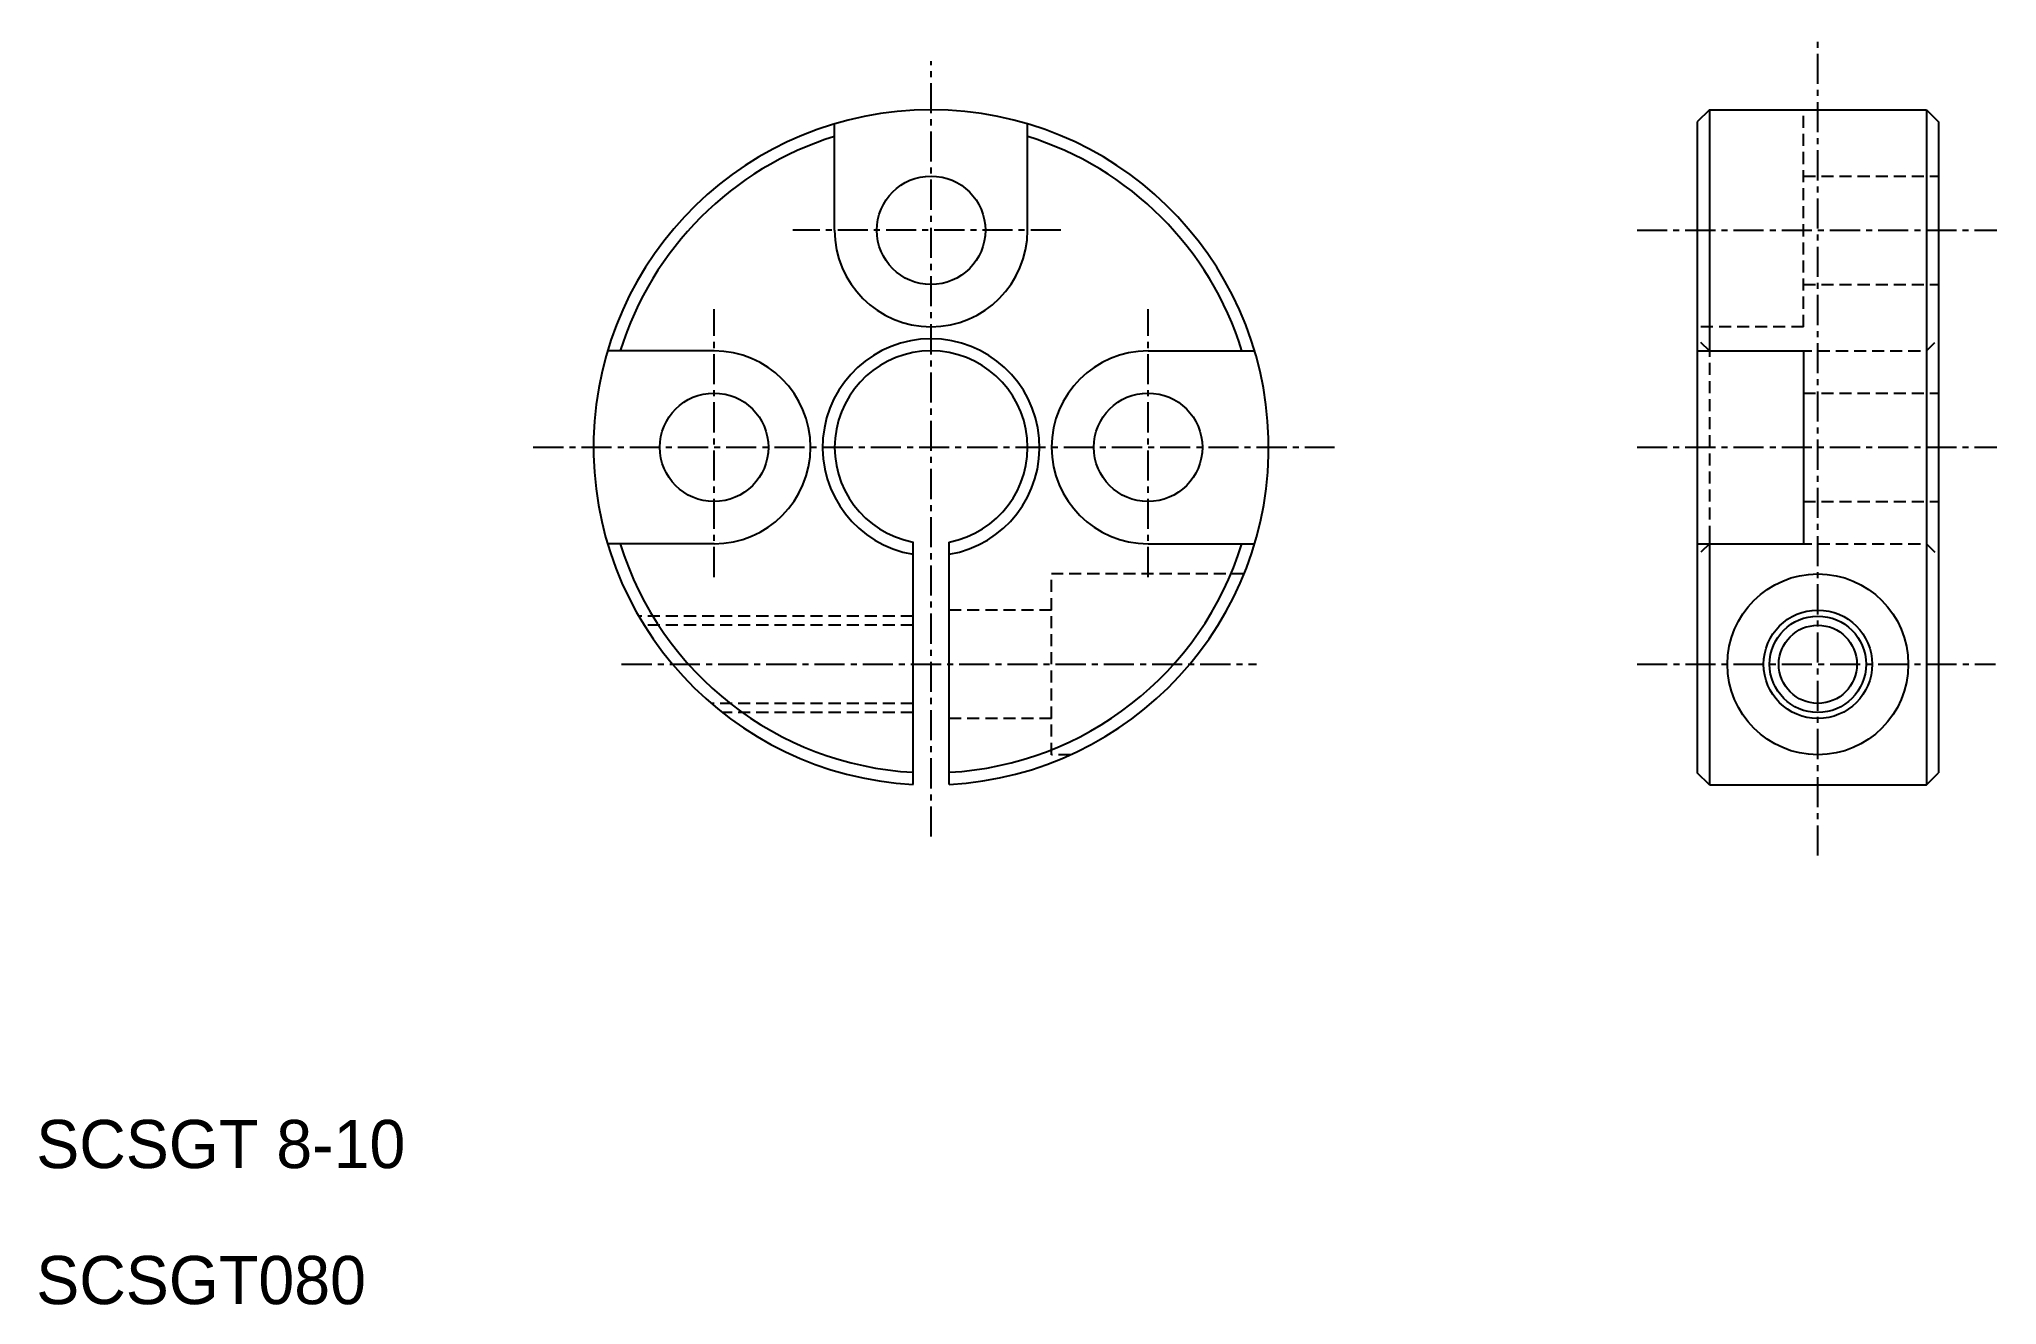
# Model space of a CAD drawing. Extents: x 43 to 124.1, y 50.4 to 102.9.
import ezdxf

# ---------------------------------------------------------------- set-up
doc = ezdxf.new("R2010")
doc.units = 0
doc.linetypes.add('CENTER', pattern=[2, 1.25, -0.25, 0.25, -0.25])
doc.linetypes.add('DASHED', pattern=[0.75, 0.5, -0.25])
doc.layers.get('0').update_dxf_attribs({"linetype": 'CONTINUOUS'})
doc.layers.add('CENTER', color=1, linetype='CENTER')

msp = doc.modelspace()

# ---------------------------------------------------------------- linework, layer by layer
at = {"color": 7, "linetype": 'CONTINUOUS'}
for p, q in [((112.226, 99.977), (111.726, 99.477)), ((112.226, 99.977), (112.226, 89.977)), ((112.226, 99.977), (121.226, 99.977)), ((121.226, 99.977), (121.226, 71.977)), ((121.226, 99.977), (121.726, 99.477)), ((75.947, 94.977), (75.947, 99.393)), ((83.947, 94.977), (83.947, 99.393)), ((111.726, 99.477), (111.726, 72.477)), ((121.726, 99.477), (121.726, 72.477)), ((70.947, 89.977), (66.53, 89.977)), ((88.947, 89.977), (93.363, 89.977)), ((111.726, 89.977), (116.126, 89.977)), ((116.126, 89.977), (116.126, 81.977)), ((79.197, 71.997), (79.197, 82.047)), ((80.697, 71.997), (80.697, 82.047)), ((112.226, 82.227), (112.226, 71.977)), ((70.947, 81.977), (66.53, 81.977)), ((88.947, 81.977), (93.363, 81.977)), ((111.726, 81.977), (116.126, 81.977)), ((112.226, 71.977), (111.726, 72.477)), ((121.226, 71.977), (121.726, 72.477)), ((112.226, 71.977), (121.226, 71.977))]:
    msp.add_line(p, q, dxfattribs=at)
at = {"color": 3, "linetype": 'DASHED'}
for p, q in [((116.126, 90.977), (116.126, 99.977)), ((116.126, 97.227), (121.726, 97.227)), ((116.126, 92.727), (121.726, 92.727)), ((116.126, 90.977), (111.726, 90.977)), ((121.226, 90.977), (121.226, 80.977)), ((112.226, 89.977), (111.726, 90.477)), ((112.226, 90.227), (112.226, 81.977)), ((121.226, 89.977), (121.726, 90.477)), ((112.226, 89.977), (121.226, 89.977)), ((116.126, 88.227), (121.726, 88.227)), ((116.126, 83.727), (121.726, 83.727)), ((112.226, 81.977), (111.726, 81.477)), ((112.226, 81.977), (121.226, 81.977)), ((121.226, 81.977), (121.726, 81.477)), ((92.925, 80.727), (84.947, 80.727)), ((84.947, 73.227), (84.947, 80.727)), ((79.197, 78.977), (67.823, 78.977)), ((84.947, 79.227), (80.697, 79.227)), ((79.197, 78.598), (68.049, 78.598)), ((79.197, 75.356), (70.826, 75.356)), ((79.197, 74.977), (71.287, 74.977)), ((84.947, 74.727), (80.697, 74.727)), ((85.729, 73.227), (84.947, 73.227))]:
    msp.add_line(p, q, dxfattribs=at)
at = {"color": 7, "linetype": 'CONTINUOUS'}
for centre, radius in [((79.947, 94.977), 2.25), ((70.947, 85.977), 2.25), ((88.947, 85.977), 2.25), ((116.726, 76.977), 3.75), ((116.726, 76.977), 2.25), ((116.726, 76.977), 1.621)]:
    msp.add_circle(centre, radius, dxfattribs=at)
at = {"color": 3, "linetype": 'CONTINUOUS'}
msp.add_circle((116.726, 76.977), 2, dxfattribs=at)
at = {"color": 7, "linetype": 'CONTINUOUS'}
for centre, radius, start, end in [((79.947, 85.977), 14, 273.07089, 266.92911), ((79.947, 85.977), 13.5, 107.27, 162.73), ((79.947, 85.977), 13.5, 17.27, 72.73), ((79.947, 94.977), 4, 180, 0), ((79.947, 85.977), 4.5, 279.59407, 260.40593), ((70.947, 85.977), 4, 270, 90), ((79.947, 85.977), 4, 280.80692, 259.19308), ((88.947, 85.977), 4, 90, 270), ((79.947, 85.977), 13.5, 197.27, 266.81526), ((79.947, 85.977), 13.5, 273.18474, 342.73)]:
    msp.add_arc(centre, radius, start, end, dxfattribs=at)
at = {"layer": 'CENTER', "color": 1, "linetype": 'CENTER'}
for p, q in [((116.726, 69.048), (116.726, 102.905)), ((79.947, 69.83), (79.947, 101.986)), ((85.327, 94.977), (74.21, 94.977)), ((109.227, 94.977), (124.149, 94.977)), ((70.947, 80.596), (70.947, 91.713)), ((88.947, 80.596), (88.947, 91.713)), ((63.448, 85.977), (96.685, 85.977)), ((109.227, 85.977), (124.149, 85.977)), ((67.112, 76.977), (93.437, 76.977)), ((109.232, 76.977), (124.089, 76.977))]:
    msp.add_line(p, q, dxfattribs=at)

# ---------------------------------------------------------------- texts
at = {"color": 7, "linetype": 'CONTINUOUS'}
for s, p in [('SCSGT 8-10', (42.833, 56.082)), ('SCSGT080', (42.833, 50.44))]:
    msp.add_text(s, height=2, dxfattribs=at).set_placement(p)

doc.saveas('drawing.dxf')
